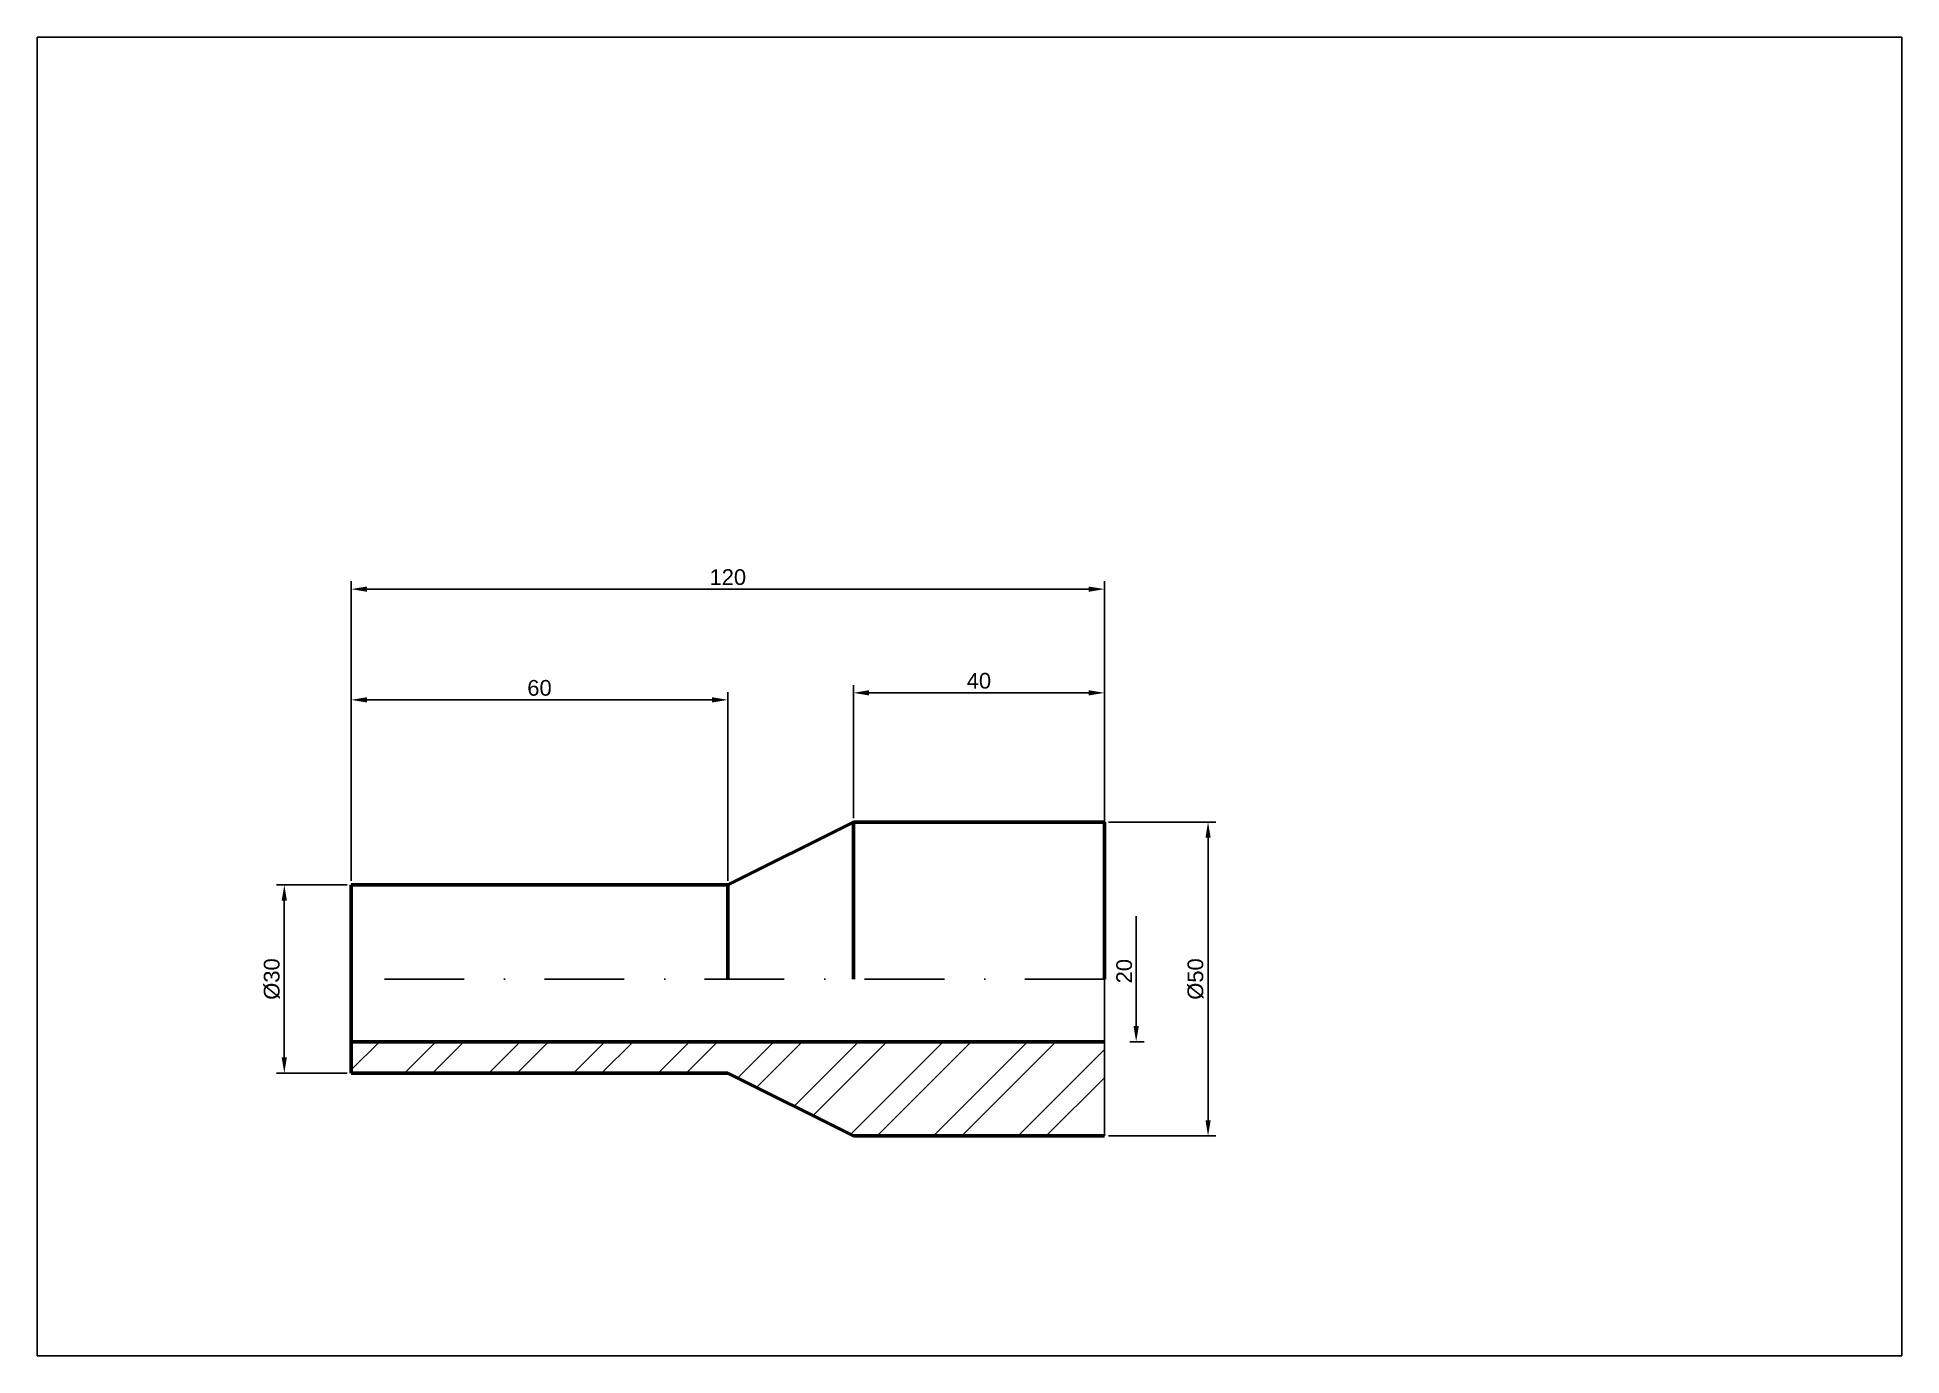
# Model space of a CAD drawing. Header units: millimetres. Extents: x 0 to 297, y 0 to 210.
import ezdxf

# ---------------------------------------------------------------- set-up
doc = ezdxf.new("R2010")
doc.units = ezdxf.units.MM
doc.linetypes.add('KRESKAKROPKA', pattern=[25.4, 12.7, -6.35, 0, -6.35])
for name, color, linetype in [('kreskowanie', 6, 'Continuous'), ('osie', 3, 'KRESKAKROPKA'), ('wymiary', 1, 'Continuous')]:
    doc.layers.add(name, color=color, linetype=linetype)
doc.layers.add('linie grube', color=7, linetype='Continuous', lineweight=60)
doc.styles.get("Standard").update_dxf_attribs({"font": 'arial.ttf'})
doc.dimstyles.new('ISO-25', dxfattribs={"dimtxt": 2.5, "dimasz": 2.5, "dimexe": 1.25, "dimexo": 0.625, "dimtad": 1, "dimtxsty": 'Standard', "dimcen": 2.5, "dimadec": 0, "dimazin": 0, "dimtfac": 1, "dimtmove": 0, "dimatfit": 3, "dimfxl": 1, "dimarcsym": 0})

# ---------------------------------------------------------------- blocks, each defined once
blk = doc.blocks.new('*D2')
at = {"layer": 'Defpoints', "color": 0, "transparency": 16777216}
for p in [(39.35, 75), (50, 75), (50, 45)]:
    blk.add_point(p, dxfattribs=at)
at = {"layer": 'wymiary', "color": 0, "lineweight": -2, "transparency": 16777216}
for p, q in [((49.38, 75), (38.1, 75)), ((39.35, 47.5), (39.35, 72.5)), ((49.38, 45), (38.1, 45))]:
    blk.add_line(p, q, dxfattribs=at)
at = {"layer": 'wymiary', "color": 0, "transparency": 16777216}
for points in [[(38.93, 72.5), (39.76, 72.5), (39.35, 75)], [(38.93, 47.5), (39.76, 47.5), (39.35, 45)]]:
    blk.add_solid(points, dxfattribs=at)
at = {"layer": 'wymiary', "color": 0, "transparency": 16777216, "insert": (37.38, 60), "char_height": 2.5, "attachment_point": 5, "rotation": 90}
blk.add_mtext('%%c30', dxfattribs=at)
blk = doc.blocks.new('*D3')
at = {"layer": 'Defpoints', "color": 0, "transparency": 16777216}
for p in [(110, 104.46), (50, 75), (110, 75)]:
    blk.add_point(p, dxfattribs=at)
at = {"layer": 'wymiary', "color": 0, "lineweight": -2, "transparency": 16777216}
for p, q in [((50, 75.62), (50, 105.71)), ((52.5, 104.46), (107.5, 104.46)), ((110, 75.62), (110, 105.71))]:
    blk.add_line(p, q, dxfattribs=at)
at = {"layer": 'wymiary', "color": 0, "transparency": 16777216}
for points in [[(52.5, 104.88), (52.5, 104.05), (50, 104.46)], [(107.5, 104.88), (107.5, 104.05), (110, 104.46)]]:
    blk.add_solid(points, dxfattribs=at)
at = {"layer": 'wymiary', "color": 0, "transparency": 16777216, "insert": (80, 106.36), "char_height": 2.5, "attachment_point": 5}
blk.add_mtext('60', dxfattribs=at)
blk = doc.blocks.new('*D4')
at = {"layer": 'Defpoints', "color": 0, "transparency": 16777216}
for p in [(170, 105.58), (130, 85), (170, 85)]:
    blk.add_point(p, dxfattribs=at)
at = {"layer": 'wymiary', "color": 0, "lineweight": -2, "transparency": 16777216}
for p, q in [((130, 85.62), (130, 106.83)), ((132.5, 105.58), (167.5, 105.58)), ((170, 85.62), (170, 106.83))]:
    blk.add_line(p, q, dxfattribs=at)
at = {"layer": 'wymiary', "color": 0, "transparency": 16777216}
for points in [[(132.5, 106), (132.5, 105.17), (130, 105.58)], [(167.5, 106), (167.5, 105.17), (170, 105.58)]]:
    blk.add_solid(points, dxfattribs=at)
at = {"layer": 'wymiary', "color": 0, "transparency": 16777216, "insert": (150, 107.49), "char_height": 2.5, "attachment_point": 5}
blk.add_mtext('40', dxfattribs=at)
blk = doc.blocks.new('*D5')
at = {"layer": 'Defpoints', "color": 0, "transparency": 16777216}
for p in [(170, 85), (170, 35), (186.5, 35)]:
    blk.add_point(p, dxfattribs=at)
at = {"layer": 'wymiary', "color": 0, "lineweight": -2, "transparency": 16777216}
for p, q in [((170.63, 85), (187.75, 85)), ((186.5, 82.5), (186.5, 37.5)), ((170.63, 35), (187.75, 35))]:
    blk.add_line(p, q, dxfattribs=at)
at = {"layer": 'wymiary', "color": 0, "transparency": 16777216}
for points in [[(186.09, 82.5), (186.92, 82.5), (186.5, 85)], [(186.09, 37.5), (186.92, 37.5), (186.5, 35)]]:
    blk.add_solid(points, dxfattribs=at)
at = {"layer": 'wymiary', "color": 0, "transparency": 16777216, "insert": (184.53, 60), "char_height": 2.5, "attachment_point": 5, "rotation": 90}
blk.add_mtext('%%c50', dxfattribs=at)
blk = doc.blocks.new('*D6')
at = {"layer": 'Defpoints', "color": 0, "transparency": 16777216}
for p in [(170, 70), (175.05, 70), (170, 50)]:
    blk.add_point(p, dxfattribs=at)
at = {"layer": 'wymiary', "color": 0, "lineweight": -2, "transparency": 16777216}
for p, q in [((175.05, 52.5), (175.05, 70)), ((174.05, 50), (176.3, 50))]:
    blk.add_line(p, q, dxfattribs=at)
at = {"layer": 'wymiary', "color": 0, "transparency": 16777216}
blk.add_solid([(174.63, 52.5), (175.47, 52.5), (175.05, 50)], dxfattribs=at)
at = {"layer": 'wymiary', "color": 0, "transparency": 16777216, "insert": (173.15, 61.25), "char_height": 2.5, "attachment_point": 5, "rotation": 90}
blk.add_mtext('20', dxfattribs=at)
blk = doc.blocks.new('_None')
blk = doc.blocks.new('*D8')
at = {"layer": 'Defpoints', "color": 0, "transparency": 16777216}
for p in [(170, 122.1), (50, 75), (170, 75)]:
    blk.add_point(p, dxfattribs=at)
at = {"layer": 'wymiary', "color": 0, "lineweight": -2, "transparency": 16777216}
for p, q in [((50, 75.62), (50, 123.35)), ((52.5, 122.1), (167.5, 122.1)), ((170, 75.62), (170, 123.35))]:
    blk.add_line(p, q, dxfattribs=at)
at = {"layer": 'wymiary', "color": 0, "transparency": 16777216}
for points in [[(52.5, 122.52), (52.5, 121.68), (50, 122.1)], [(167.5, 122.52), (167.5, 121.68), (170, 122.1)]]:
    blk.add_solid(points, dxfattribs=at)
at = {"layer": 'wymiary', "color": 0, "transparency": 16777216, "insert": (110, 124), "char_height": 2.5, "attachment_point": 5}
blk.add_mtext('120', dxfattribs=at)

msp = doc.modelspace()

# ---------------------------------------------------------------- hatches: boundary and pattern name
at = {"layer": 'kreskowanie'}
h = msp.add_hatch(dxfattribs=at)
h.set_pattern_fill('ANSI32', color=256)
h.paths.add_polyline_path([(170, 50), (50, 50), (50, 45), (110, 45), (130, 35), (170, 35)])

# ---------------------------------------------------------------- linework, layer by layer
for q in [(170, 70), (170, 60), (170, 35)]:
    msp.add_line((170, 50), q)
msp.add_lwpolyline([(0, 0), (297, 0), (297, 210), (0, 210)], close=True)
at = {"layer": 'linie grube'}
for p, q in [((110, 75), (130, 85)), ((170, 85), (130, 85)), ((130, 85), (130, 60)), ((170, 60), (170, 85)), ((50, 45), (50, 75)), ((50, 75), (110, 75)), ((110, 75), (110, 60)), ((50, 50), (170, 50)), ((50, 45), (110, 45)), ((130, 35), (110, 45)), ((170, 35), (130, 35))]:
    msp.add_line(p, q, dxfattribs=at)
at = {"layer": 'osie'}
msp.add_line((170, 60), (50, 60), dxfattribs=at)

# ---------------------------------------------------------------- dimensions: what is measured, and where the dimension line sits
at = {"layer": 'wymiary'}
for base, p1, p2, picture, middle in [((170, 122.099), (50, 75), (170, 75), '*D8', (110, 124.001)), ((110, 104.462), (50, 75), (110, 75), '*D3', (80, 106.364)), ((170, 105.584), (130, 85), (170, 85), '*D4', (150, 107.486))]:
    dim = msp.add_linear_dim(base=base, p1=p1, p2=p2, dimstyle='ISO-25', dxfattribs=at)
    dim.commit()
    dim.dimension.update_dxf_attribs({"geometry": picture, "text_midpoint": middle})
for base, p1, p2, picture, middle in [((186.502, 35), (170, 85), (170, 35), '*D5', (184.53, 60)), ((39.348, 75), (50, 45), (50, 75), '*D2', (37.377, 60))]:
    dim = msp.add_linear_dim(base=base, p1=p1, p2=p2, angle=90, text='%%c<>', dimstyle='ISO-25', dxfattribs=at)
    dim.commit()
    dim.dimension.update_dxf_attribs({"geometry": picture, "text_midpoint": middle})
dim = msp.add_linear_dim(base=(175.049, 70), p1=(170, 50), p2=(170, 70), angle=90, dimstyle='ISO-25', override={"dimblk2": 'None', "dimsah": 1, "dimse2": 1, "dimfxlon": 1}, dxfattribs=at)
dim.commit()
dim.dimension.update_dxf_attribs({"geometry": '*D6', "text_midpoint": (173.148, 61.25)})

doc.saveas('drawing.dxf')
